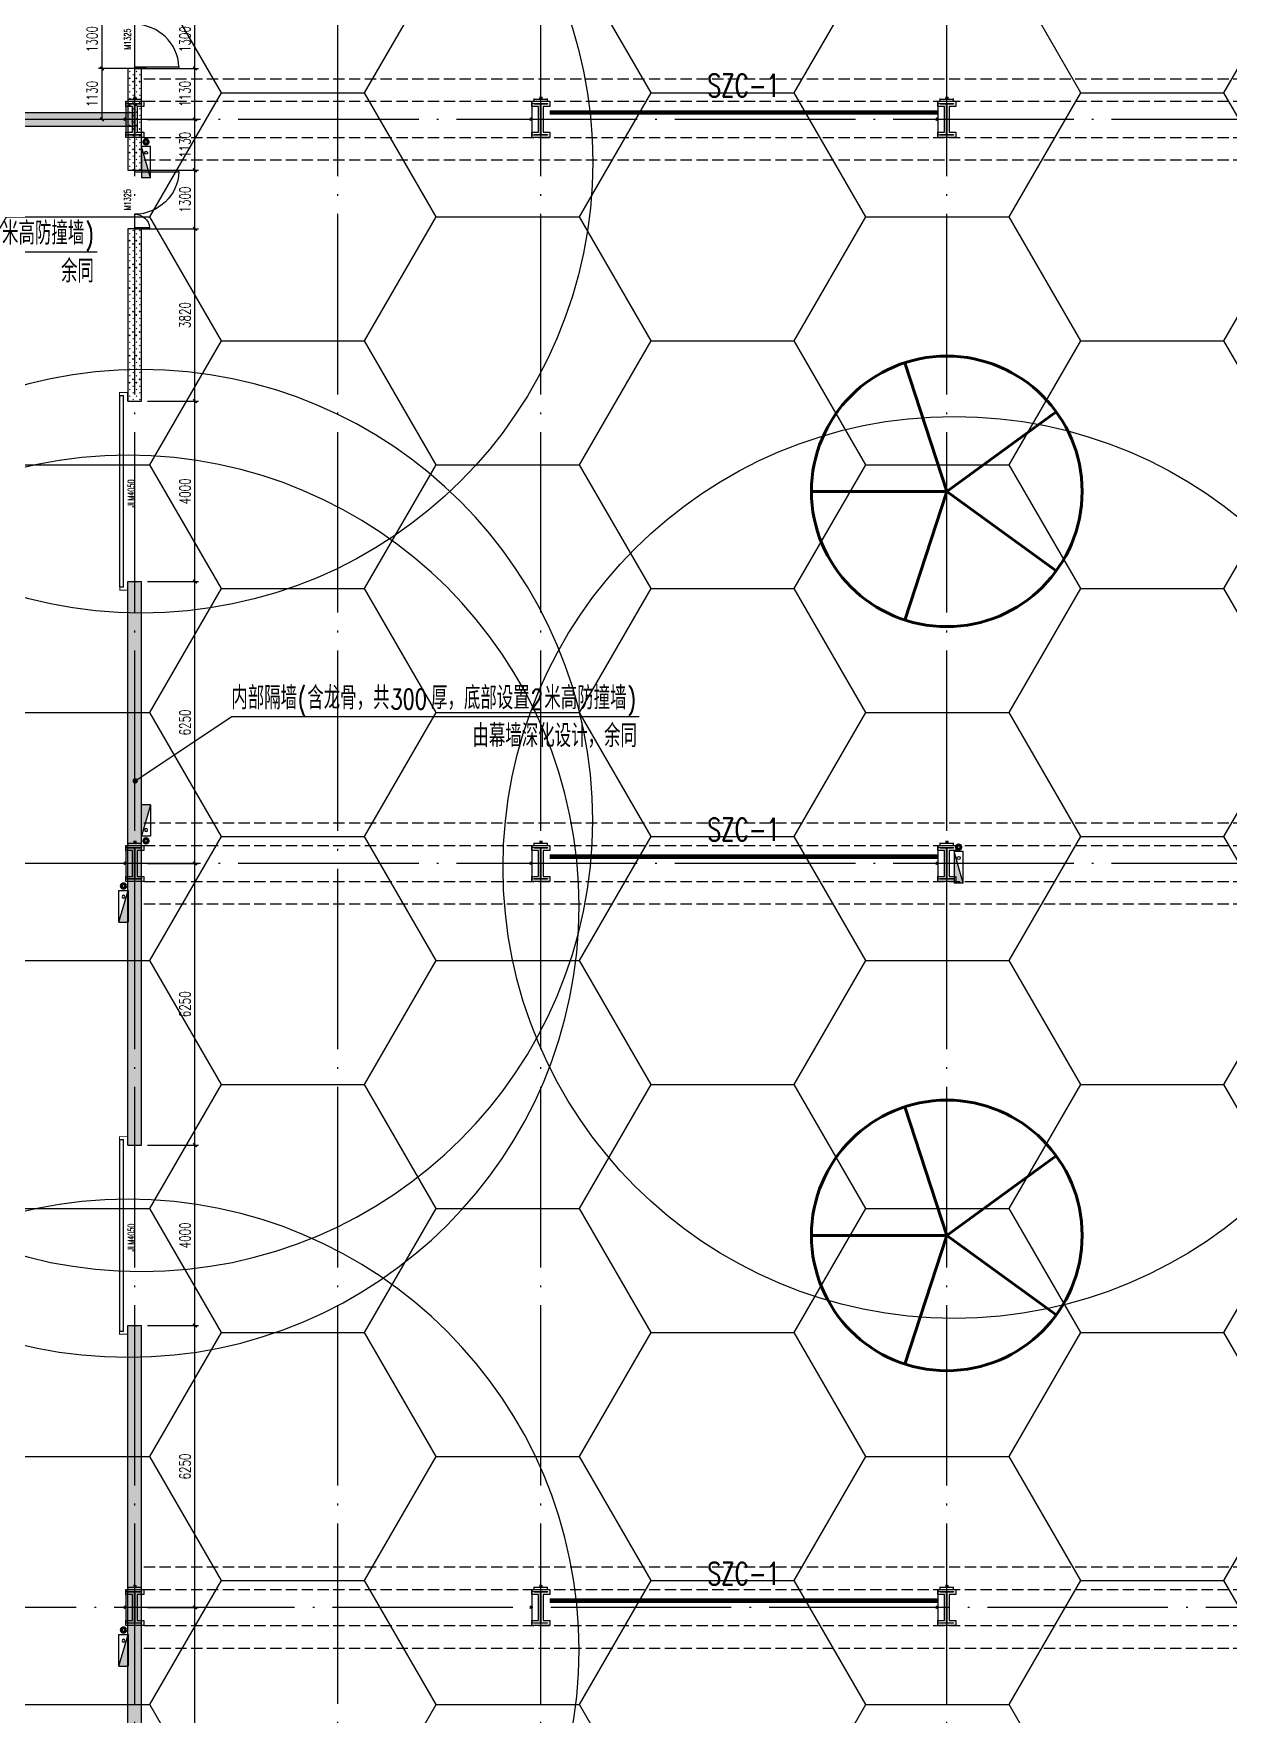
# Model space of a CAD drawing. Extents: x -821772 to -21949, y 506164 to 1049594.
# Drawn here: x -266096 to -239612, y 654198 to 691471 of the extents above; entities that cross this region are included whole.
import ezdxf
from ezdxf.enums import TextEntityAlignment as Align
from ezdxf.xclip import XClip

# ---------------------------------------------------------------- set-up
doc = ezdxf.new("R2010")
doc.units = 0
doc.header["$LTSCALE"] = 1000
doc.header["$MEASUREMENT"] = 0
doc.header["$XCLIPFRAME"] = 2
for name, pattern in [('10平面20250807_t3$0$10平面$0$DASH', [0.35, 0.25, -0.1]), ('10平面20250807_t3$0$CENTER', [2, 1.25, -0.25, 0.25, -0.25]), ('10平面20250807_t3$0$DASH', [0.35, 0.25, -0.1]), ('10平面20250807_t3$0$DOTE', [2.42, 2, -0.2, 0.02, -0.2])]:
    doc.linetypes.add(name, pattern=pattern)
doc.layers.get('Defpoints').update_dxf_attribs({"color": 210})
for name, color, linetype in [('10平面20250807_t3$0$10平面$0$WINDOW', 8, 'Continuous'), ('10平面20250807_t3$0$10平面$0$WINDOW_TEXT', 8, 'Continuous'), ('10平面20250807_t3$0$A-AXIS-DOTE', 8, '10平面20250807_t3$0$DOTE'), ('10平面20250807_t3$0$A-AXIS-DP', 8, 'Continuous'), ('10平面20250807_t3$0$A-HATCH-2', 8, 'Continuous'), ('10平面20250807_t3$0$A-LIN-V', 8, 'Continuous'), ('10平面20250807_t3$0$A-SFCE', 8, 'Continuous'), ('10平面20250807_t3$0$A-WINDOW', 8, 'Continuous'), ('10平面20250807_t3$0$AS-COLN', 8, 'Continuous'), ('10平面20250807_t3$0$AS-WALL', 8, 'Continuous'), ('10平面20250807_t3$0$DIM_SYMB', 8, 'Continuous'), ('10平面20250807_t3$0$PUB_HATCH', 8, 'Continuous'), ('10平面20250807_t3$0$PUB_TEXT', 8, 'Continuous'), ('10平面20250807_t3$0$SB_ZF消火栓', 10, 'Continuous'), ('PUB_HATCH', 8, 'Continuous')]:
    doc.layers.add(name, color=color, linetype=linetype)
doc.layers.add('10平面20250807_t3$0$A-加建区域', color=8, linetype='Continuous', plot=False)
for name, color, linetype, lineweight in [('10平面20250807_t3$0$LG-ZF消防', 1, 'Continuous', 60), ('10平面20250807_t3$0$THIN', 8, 'Continuous', 0), ('10平面20250807_t3$0$柱间支撑', 8, '10平面20250807_t3$0$CENTER', 0)]:
    doc.layers.add(name, color=color, linetype=linetype, lineweight=lineweight)
doc.styles.add('10平面20250807_t3$0$10平面$0$_TCH_WINDOW', font='SIMPLEX', dxfattribs={"height": 3.5, "bigfont": 'GBCBIG'})
doc.styles.add('10平面20250807_t3$0$_TCH_DIM', font='SIMPLEX', dxfattribs={"bigfont": 'GBCBIG'})
doc.styles.add('10平面20250807_t3$0$_TCH_DIM_T3', font='SIMPLEX', dxfattribs={"width": 0.705882, "bigfont": 'GBCBIG'})
doc.styles.add('10平面20250807_t3$0$TSSD_Rein', font='tj-romans1.shx', dxfattribs={"width": 0.7, "bigfont": 'tj-hztxt.shx'})
doc.dimstyles.new('10平面20250807_t3$0$_TCH_ARCH&&10', dxfattribs={"dimtxt": 29.75, "dimasz": 10, "dimexe": 10, "dimexo": 10, "dimgap": 12.625, "dimtad": 1, "dimdec": 0, "dimzin": 0, "dimdsep": 46, "dimtxsty": '10平面20250807_t3$0$_TCH_DIM_T3', "dimblk": '10平面20250807_t3$0$_ArchTick', "dimcen": 0.09, "dimclrt": 7, "dimazin": 2, "dimtfac": 1, "dimtdec": 0, "dimtix": 1, "dimtmove": 2, "dimatfit": 3, "dimfxl": 0, "dimtolj": 1, "dimtzin": 0, "dimarcsym": 0})
doc.dimstyles.new('10平面20250807_t3$0$_TCH_ARCH&&80', dxfattribs={"dimtxt": 238, "dimasz": 80, "dimexe": 80, "dimexo": 80, "dimgap": 101, "dimtad": 1, "dimdec": 0, "dimzin": 0, "dimdsep": 46, "dimtxsty": '10平面20250807_t3$0$_TCH_DIM_T3', "dimblk": '10平面20250807_t3$0$_ArchTick', "dimcen": 0.09, "dimclrt": 7, "dimazin": 2, "dimtfac": 1, "dimtdec": 0, "dimtix": 1, "dimtmove": 2, "dimatfit": 3, "dimfxl": 0, "dimtolj": 1, "dimtzin": 0, "dimarcsym": 0})
pattern_1 = [(45, (25.49, 21.51), (-75.000002, 75.000002), [24, -82.06602]), (135, (192.46, 21.51), (-75.000002, -75.000002), [24, -82.06602])]

# ---------------------------------------------------------------- blocks, each defined once
blk = doc.blocks.new('10平面20250807_t3$0$dote')
at = {"layer": '10平面20250807_t3$0$A-AXIS-DOTE', "ltscale": 2}
for p, q in [((-43117.8, -169748.9), (-43117.8, -75950)), ((-38617.8, -169748.9), (-38617.8, -75950)), ((-34117.8, -169748.9), (-34117.8, -75950)), ((-25117.8, -169748.9), (-25117.8, -75950)), ((98696.4, -115250), (-75513.6, -115250)), ((98696.4, -131750), (-75513.6, -131750)), ((100786.4, -148250), (-75513.6, -148250))]:
    blk.add_line(p, q, dxfattribs=at)
blk = doc.blocks.new('10平面20250807_t3$0$_ArchTick')
at = {"color": 0, "linetype": 'ByBlock', "const_width": 0.4}
blk.add_lwpolyline([(-0.5, -0.5), (0.5, 0.5)], dxfattribs=at)
blk = doc.blocks.new('*D10488')
at = {"layer": '10平面20250807_t3$0$A-AXIS-DP', "color": 0, "lineweight": -2}
for p, q in [((-195790, 766880), (-195790, 766929)), ((-195790, 766919), (-195490, 766919)), ((-195490, 766880), (-195490, 766929))]:
    blk.add_line(p, q, dxfattribs=at)
at = {"layer": 'Defpoints', "color": 0}
for p in [(-195790, 766870), (-195490, 766919), (-195490, 766870)]:
    blk.add_point(p, dxfattribs=at)
at = {"layer": '10平面20250807_t3$0$A-AXIS-DP', "color": 0, "lineweight": -2, "xscale": 10, "yscale": 10, "zscale": 10, "rotation": 180}
blk.add_blockref('10平面20250807_t3$0$_ArchTick', (-195790, 766919), dxfattribs=at)
at = {"layer": '10平面20250807_t3$0$A-AXIS-DP', "color": 0, "lineweight": -2, "xscale": 10, "yscale": 10, "zscale": 10}
blk.add_blockref('10平面20250807_t3$0$_ArchTick', (-195490, 766919), dxfattribs=at)
at = {"layer": '10平面20250807_t3$0$A-AXIS-DP', "color": 7, "insert": (-195640, 766946), "char_height": 29.8, "attachment_point": 5, "style": '10平面20250807_t3$0$_TCH_DIM_T3'}
blk.add_mtext('\\A1;300', dxfattribs=at)
blk = doc.blocks.new('*D10489')
at = {"layer": '10平面20250807_t3$0$A-AXIS-DP', "color": 0, "lineweight": -2}
for p, q in [((-195800, 766820), (-195841, 766820)), ((-195831, 766120), (-195831, 766820)), ((-195800, 766120), (-195841, 766120))]:
    blk.add_line(p, q, dxfattribs=at)
at = {"layer": 'Defpoints', "color": 0}
for p in [(-195831, 766820), (-195790, 766820), (-195790, 766120)]:
    blk.add_point(p, dxfattribs=at)
at = {"layer": '10平面20250807_t3$0$A-AXIS-DP', "color": 0, "lineweight": -2, "xscale": 10, "yscale": 10, "zscale": 10}
for p, rotation in [((-195831, 766820), 90), ((-195831, 766120), 270)]:
    blk.add_blockref('10平面20250807_t3$0$_ArchTick', p, dxfattribs=dict(at, rotation=rotation))
at = {"layer": '10平面20250807_t3$0$A-AXIS-DP', "color": 7, "insert": (-195859, 766470), "char_height": 29.8, "attachment_point": 5, "rotation": 90, "style": '10平面20250807_t3$0$_TCH_DIM_T3'}
blk.add_mtext('\\A1;700', dxfattribs=at)
blk = doc.blocks.new('10平面20250807_t3$0$w42343')
at = {"layer": '10平面20250807_t3$0$A-HATCH-2', "linetype": '10平面20250807_t3$0$DASH'}
for p, q in [((-263654.2, 690470), (-128354.2, 690470)), ((-263654.2, 689970), (-128354.2, 689970)), ((-263654.2, 689170), (-128354.2, 689170)), ((-263654.2, 688670), (-128354.2, 688670)), ((-263654.2, 673970), (-128354.2, 673970)), ((-263654.2, 673470), (-128354.2, 673470)), ((-263654.2, 672670), (-128354.2, 672670)), ((-263654.2, 672170), (-128354.2, 672170)), ((-263654.2, 657470), (-128354.2, 657470)), ((-263654.2, 656970), (-128354.2, 656970)), ((-263654.2, 656170), (-128354.2, 656170)), ((-263654.2, 655670), (-128354.2, 655670))]:
    blk.add_line(p, q, dxfattribs=at)
blk = doc.blocks.new('10平面20250807_t3$0$w4324324')
at = {"layer": '10平面20250807_t3$0$A-HATCH-2', "lineweight": 60}
for q in [(-1694760, 686605), (-1697614, 684532), (-1691907, 684532), (-1696524, 681178), (-1692997, 681178)]:
    blk.add_line((-1694760, 683605), q, dxfattribs=at)
blk.add_circle((-1694760, 683605), 3000, dxfattribs=at)
blk = doc.blocks.new('10平面20250807_t3$0$ner546')
at = {"layer": '10平面20250807_t3$0$A-LIN-V'}
for p in [(581780, 43256), (598280, 43256)]:
    blk.add_blockref('10平面20250807_t3$0$w4324324', p, dxfattribs=at)
blk = doc.blocks.new('10平面20250807_t3$0$23124232432')
at = {"layer": '10平面20250807_t3$0$柱间支撑', "const_width": 100}
for points in [[(-246054, 689720), (-254654, 689720)], [(-246054, 673220), (-254654, 673220)], [(-246054, 656720), (-254654, 656720)]]:
    blk.add_lwpolyline(points, dxfattribs=at)
at = {"layer": '10平面20250807_t3$0$THIN', "style": '10平面20250807_t3$0$TSSD_Rein', "width": 0.7}
for p in [(-250354, 689920), (-250354, 673420), (-250354, 656920)]:
    blk.add_text('SZC-1', height=500, dxfattribs=at).set_placement(p, align=Align.BOTTOM_CENTER)
blk = doc.blocks.new('10平面20250807_t3$0$3333')
at = {"layer": '10平面20250807_t3$0$A-SFCE', "const_width": 20}
blk.add_lwpolyline([(-227064, 766320), (-227064, 766510), (-227244, 766510), (-227244, 766320)], dxfattribs=at)
blk = doc.blocks.new('10平面20250807_t3$0$34242343243')
at = {"layer": '10平面20250807_t3$0$A-LIN-V'}
blk.add_line((-263604, 690700), (-263704, 690700), dxfattribs=at)
at = {"layer": '10平面20250807_t3$0$A-SFCE'}
for p in [(-36950, -83000), (-36950, -99500)]:
    blk.add_blockref('10平面20250807_t3$0$3333', p, dxfattribs=at)
at = {"layer": '10平面20250807_t3$0$A-SFCE', "xscale": -1, "rotation": 180}
for p in [(-36940, 1445640), (-36950, 1429140)]:
    blk.add_blockref('10平面20250807_t3$0$3333', p, dxfattribs=at)
blk = doc.blocks.new('10平面20250807_t3$0$DOOR2DLIB$SYSLIB$00000123')
at = {"color": 0}
for p, q in [((0.475, -0.001), (0.475, 0.752)), ((0.475, 0.752), (0.5, 0.752)), ((0.5, -0.001), (0.5, 0.752)), ((-0.5, 0), (-0.5, 0.252)), ((-0.475, 0.252), (-0.5, 0.252)), ((-0.475, 0), (-0.475, 0.252)), ((-0.475, 0), (-0.5, 0)), ((0.475, -0.001), (0.5, -0.001))]:
    blk.add_line(p, q, dxfattribs=at)
for centre, radius, start, end in [((0.505, -0.002), 0.755, 92.2493, 179.7238), ((-0.501, 0.003), 0.251, 359.7899, 84.0974)]:
    blk.add_arc(centre, radius, start, end, dxfattribs=at)
blk = doc.blocks.new('10平面20250807_t3$0$10平面$0$$DorLib2D$00000126')
at = {"color": 0, "linetype": 'Continuous'}
for p, q in [((-0.532, 0.5), (-0.532, 0.9)), ((0.532, 0.9), (0.532, 0.5))]:
    blk.add_line(p, q, dxfattribs=at)
at = {"color": 0, "linetype": '10平面20250807_t3$0$10平面$0$DASH'}
for p, q in [((-0.532, 0.9), (0.532, 0.9)), ((-0.532, 0.5), (0.532, 0.5))]:
    blk.add_line(p, q, dxfattribs=at)
blk = doc.blocks.new('10平面20250807_t3$0$423432433333')
at = {"layer": '10平面20250807_t3$0$PUB_HATCH'}
h = blk.add_hatch(dxfattribs=at)
h.set_pattern_fill('石膏板', color=256, scale=30, style=0)
h.set_pattern_definition(pattern_1)
h.paths.add_polyline_path([(-261010, 688490), (-261010, 690750), (-261310, 690750), (-261310, 688490)])
h = blk.add_hatch(dxfattribs=at)
h.set_pattern_fill('石膏板', color=256, scale=30, style=0)
h.set_pattern_definition(pattern_1)
h.paths.add_polyline_path([(-261010, 683370), (-261010, 687190), (-261310, 687190), (-261310, 683370)])
h = blk.add_hatch(dxfattribs=at)
h.set_pattern_fill('石膏板', color=256, scale=30, style=0)
h.set_pattern_definition(pattern_1)
h.paths.add_polyline_path([(-261010, 666870), (-261010, 679370), (-261310, 679370), (-261310, 666870)])
h = blk.add_hatch(dxfattribs=at)
h.set_pattern_fill('石膏板', color=256, scale=30, style=0)
h.set_pattern_definition(pattern_1)
h.paths.add_polyline_path([(-261010, 650370), (-261010, 662870), (-261310, 662870), (-261310, 650370)])
at = {"layer": '10平面20250807_t3$0$AS-WALL'}
for p, q in [((-261010, 690750), (-261310, 690750)), ((-261310, 690750), (-261310, 688490)), ((-261010, 688490), (-261010, 690750)), ((-261310, 688490), (-261010, 688490)), ((-261010, 687190), (-261310, 687190)), ((-261310, 687190), (-261310, 683370)), ((-261010, 683370), (-261010, 687190)), ((-261310, 683370), (-261010, 683370)), ((-261310, 666870), (-261310, 679370)), ((-261310, 679370), (-261010, 679370)), ((-261010, 666870), (-261010, 679370)), ((-261310, 666870), (-261010, 666870)), ((-261310, 650370), (-261310, 662870)), ((-261310, 662870), (-261010, 662870)), ((-261010, 650370), (-261010, 662870))]:
    blk.add_line(p, q, dxfattribs=at)
at = {"layer": '10平面20250807_t3$0$10平面$0$WINDOW'}
ref = blk.add_blockref('10平面20250807_t3$0$DOOR2DLIB$SYSLIB$00000123', (-261160, 691400), dxfattribs=dict(at, xscale=-1300, yscale=-1300, zscale=300, rotation=90.00000000093488))
ref.add_attrib('A', 'M1325', (-261247, 691165), dxfattribs={"layer": '10平面20250807_t3$0$10平面$0$WINDOW_TEXT', "ltscale": 500, "height": 148.8, "rotation": 90, "style": '10平面20250807_t3$0$10平面$0$_TCH_WINDOW', "width": 0.705882})
ref = blk.add_blockref('10平面20250807_t3$0$DOOR2DLIB$SYSLIB$00000123', (-261160, 687840), dxfattribs=dict(at, xscale=1300, yscale=-1300, zscale=300, rotation=90.00000000093488))
ref.add_attrib('A', 'M1325', (-261247, 687605), dxfattribs={"layer": '10平面20250807_t3$0$10平面$0$WINDOW_TEXT', "ltscale": 500, "height": 148.8, "rotation": 90, "style": '10平面20250807_t3$0$10平面$0$_TCH_WINDOW', "width": 0.705882})
ref = blk.add_blockref('10平面20250807_t3$0$10平面$0$$DorLib2D$00000126', (-261310, 681370), dxfattribs=dict(at, xscale=-4000, yscale=-200, zscale=200, rotation=269.9999999997814))
ref.add_attrib('A', 'JLM4050', (-261166, 681016), dxfattribs={"layer": '10平面20250807_t3$0$10平面$0$WINDOW_TEXT', "ltscale": 500, "height": 148.8, "rotation": 90, "style": '10平面20250807_t3$0$10平面$0$_TCH_WINDOW', "width": 0.705882})
ref = blk.add_blockref('10平面20250807_t3$0$10平面$0$$DorLib2D$00000126', (-261310, 664870), dxfattribs=dict(at, xscale=-4000, yscale=-200, zscale=200, rotation=269.9999999997814))
ref.add_attrib('A', 'JLM4050', (-261166, 664516), dxfattribs={"layer": '10平面20250807_t3$0$10平面$0$WINDOW_TEXT', "ltscale": 500, "height": 148.8, "rotation": 90, "style": '10平面20250807_t3$0$10平面$0$_TCH_WINDOW', "width": 0.705882})
blk = doc.blocks.new('10平面20250807_t3$0$A$C5D961328')
at = {"layer": '10平面20250807_t3$0$SB_ZF消火栓'}
blk.add_hatch(color=256, dxfattribs=at).paths.add_polyline_path([(0, 40), (700, 40), (700, 240)])
at = {"layer": '10平面20250807_t3$0$A-LIN-V', "ltscale": 500}
blk.add_circle((350, 40), 10001, dxfattribs=at)
at = {"layer": '10平面20250807_t3$0$SB_ZF消火栓'}
for p, q in [((700, 240), (0, 240)), ((0, 240), (0, 40)), ((700, 240), (0, 40)), ((0, 40), (700, 40)), ((700, 240), (700, 40))]:
    blk.add_line(p, q, dxfattribs=at)
at = {"layer": '10平面20250807_t3$0$SB_ZF消火栓', "color": 1}
blk.add_circle((140, 140), 32.5, dxfattribs=at)
blk = doc.blocks.new('10平面20250807_t3$0$43242343')
at = {"layer": '10平面20250807_t3$0$LG-ZF消防', "linetype": 'Continuous'}
for centre in [(-263604, 689070), (-263604, 673570), (-245590, 673430), (-264104, 672570), (-264104, 656070)]:
    blk.add_circle(centre, 50, dxfattribs=at)
blk = doc.blocks.new('10平面20250807_t3$0$234243242332')
at = {"layer": '10平面20250807_t3$0$LG-ZF消防', "linetype": 'Continuous'}
blk.add_blockref('10平面20250807_t3$0$43242343', (0, 0), dxfattribs=at)
at = {"layer": '10平面20250807_t3$0$SB_ZF消火栓', "rotation": 270}
for p in [(-263744, 688970), (-245730, 673330)]:
    blk.add_blockref('10平面20250807_t3$0$A$C5D961328', p, dxfattribs=at)
at = {"layer": '10平面20250807_t3$0$SB_ZF消火栓', "xscale": -1}
for p, rotation in [((-263744, 673670), 270), ((-263964, 672470), 89.99999999999997), ((-263964, 655970), 89.99999999999997)]:
    blk.add_blockref('10平面20250807_t3$0$A$C5D961328', p, dxfattribs=dict(at, rotation=rotation))
blk = doc.blocks.new('*D11943')
at = {"layer": '10平面20250807_t3$0$A-AXIS-DP', "color": 0, "lineweight": -2}
for p, q in [((-263574, 692000), (-262440, 692000)), ((-262520, 690700), (-262520, 692000)), ((-263574, 690700), (-262440, 690700))]:
    blk.add_line(p, q, dxfattribs=at)
at = {"layer": 'Defpoints', "color": 0}
for p in [(-263654, 692000), (-262520, 692000), (-263654, 690700)]:
    blk.add_point(p, dxfattribs=at)
at = {"layer": '10平面20250807_t3$0$A-AXIS-DP', "color": 0, "lineweight": -2, "xscale": 80, "yscale": 80, "zscale": 80}
for p, rotation in [((-262520, 692000), 90), ((-262520, 690700), 270)]:
    blk.add_blockref('10平面20250807_t3$0$_ArchTick', p, dxfattribs=dict(at, rotation=rotation))
at = {"layer": '10平面20250807_t3$0$A-AXIS-DP', "color": 7, "insert": (-262740, 691350), "char_height": 238, "attachment_point": 5, "rotation": 90, "style": '10平面20250807_t3$0$_TCH_DIM_T3'}
blk.add_mtext('\\A1;1300', dxfattribs=at)
blk = doc.blocks.new('*D11944')
at = {"layer": '10平面20250807_t3$0$A-AXIS-DP', "color": 0, "lineweight": -2}
for p, q in [((-263574, 690700), (-262440, 690700)), ((-262520, 689570), (-262520, 690700)), ((-263574, 689570), (-262440, 689570))]:
    blk.add_line(p, q, dxfattribs=at)
at = {"layer": 'Defpoints', "color": 0}
for p in [(-263654, 690700), (-262520, 690700), (-263654, 689570)]:
    blk.add_point(p, dxfattribs=at)
at = {"layer": '10平面20250807_t3$0$A-AXIS-DP', "color": 0, "lineweight": -2, "xscale": 80, "yscale": 80, "zscale": 80}
for p, rotation in [((-262520, 690700), 90), ((-262520, 689570), 270)]:
    blk.add_blockref('10平面20250807_t3$0$_ArchTick', p, dxfattribs=dict(at, rotation=rotation))
at = {"layer": '10平面20250807_t3$0$A-AXIS-DP', "color": 7, "insert": (-262740, 690135), "char_height": 238, "attachment_point": 5, "rotation": 90, "style": '10平面20250807_t3$0$_TCH_DIM_T3'}
blk.add_mtext('\\A1;1130', dxfattribs=at)
blk = doc.blocks.new('*D11945')
at = {"layer": '10平面20250807_t3$0$A-AXIS-DP', "color": 0, "lineweight": -2}
for p, q in [((-263574, 689570), (-262440, 689570)), ((-262520, 688440), (-262520, 689570)), ((-263574, 688440), (-262440, 688440))]:
    blk.add_line(p, q, dxfattribs=at)
at = {"layer": 'Defpoints', "color": 0}
for p in [(-263654, 689570), (-262520, 689570), (-263654, 688440)]:
    blk.add_point(p, dxfattribs=at)
at = {"layer": '10平面20250807_t3$0$A-AXIS-DP', "color": 0, "lineweight": -2, "xscale": 80, "yscale": 80, "zscale": 80}
for p, rotation in [((-262520, 689570), 90), ((-262520, 688440), 270)]:
    blk.add_blockref('10平面20250807_t3$0$_ArchTick', p, dxfattribs=dict(at, rotation=rotation))
at = {"layer": '10平面20250807_t3$0$A-AXIS-DP', "color": 7, "insert": (-262740, 689005), "char_height": 238, "attachment_point": 5, "rotation": 90, "style": '10平面20250807_t3$0$_TCH_DIM_T3'}
blk.add_mtext('\\A1;1130', dxfattribs=at)
blk = doc.blocks.new('*D11946')
at = {"layer": '10平面20250807_t3$0$A-AXIS-DP', "color": 0, "lineweight": -2}
for p, q in [((-263574, 688440), (-262440, 688440)), ((-262520, 687140), (-262520, 688440)), ((-263574, 687140), (-262440, 687140))]:
    blk.add_line(p, q, dxfattribs=at)
at = {"layer": 'Defpoints', "color": 0}
for p in [(-263654, 688440), (-262520, 688440), (-263654, 687140)]:
    blk.add_point(p, dxfattribs=at)
at = {"layer": '10平面20250807_t3$0$A-AXIS-DP', "color": 0, "lineweight": -2, "xscale": 80, "yscale": 80, "zscale": 80}
for p, rotation in [((-262520, 688440), 90), ((-262520, 687140), 270)]:
    blk.add_blockref('10平面20250807_t3$0$_ArchTick', p, dxfattribs=dict(at, rotation=rotation))
at = {"layer": '10平面20250807_t3$0$A-AXIS-DP', "color": 7, "insert": (-262740, 687790), "char_height": 238, "attachment_point": 5, "rotation": 90, "style": '10平面20250807_t3$0$_TCH_DIM_T3'}
blk.add_mtext('\\A1;1300', dxfattribs=at)
blk = doc.blocks.new('*D11947')
at = {"layer": '10平面20250807_t3$0$A-AXIS-DP', "color": 0, "lineweight": -2}
for p, q in [((-263574, 687140), (-262440, 687140)), ((-262520, 683320), (-262520, 687140)), ((-263574, 683320), (-262440, 683320))]:
    blk.add_line(p, q, dxfattribs=at)
at = {"layer": 'Defpoints', "color": 0}
for p in [(-263654, 687140), (-262520, 687140), (-263654, 683320)]:
    blk.add_point(p, dxfattribs=at)
at = {"layer": '10平面20250807_t3$0$A-AXIS-DP', "color": 0, "lineweight": -2, "xscale": 80, "yscale": 80, "zscale": 80}
for p, rotation in [((-262520, 687140), 90), ((-262520, 683320), 270)]:
    blk.add_blockref('10平面20250807_t3$0$_ArchTick', p, dxfattribs=dict(at, rotation=rotation))
at = {"layer": '10平面20250807_t3$0$A-AXIS-DP', "color": 7, "insert": (-262740, 685230), "char_height": 238, "attachment_point": 5, "rotation": 90, "style": '10平面20250807_t3$0$_TCH_DIM_T3'}
blk.add_mtext('\\A1;3820', dxfattribs=at)
blk = doc.blocks.new('*D11948')
at = {"layer": '10平面20250807_t3$0$A-AXIS-DP', "color": 0, "lineweight": -2}
for p, q in [((-263574, 683320), (-262440, 683320)), ((-262520, 679320), (-262520, 683320)), ((-263574, 679320), (-262440, 679320))]:
    blk.add_line(p, q, dxfattribs=at)
at = {"layer": 'Defpoints', "color": 0}
for p in [(-263654, 683320), (-262520, 683320), (-263654, 679320)]:
    blk.add_point(p, dxfattribs=at)
at = {"layer": '10平面20250807_t3$0$A-AXIS-DP', "color": 0, "lineweight": -2, "xscale": 80, "yscale": 80, "zscale": 80}
for p, rotation in [((-262520, 683320), 90), ((-262520, 679320), 270)]:
    blk.add_blockref('10平面20250807_t3$0$_ArchTick', p, dxfattribs=dict(at, rotation=rotation))
at = {"layer": '10平面20250807_t3$0$A-AXIS-DP', "color": 7, "insert": (-262740, 681320), "char_height": 238, "attachment_point": 5, "rotation": 90, "style": '10平面20250807_t3$0$_TCH_DIM_T3'}
blk.add_mtext('\\A1;4000', dxfattribs=at)
blk = doc.blocks.new('*D11949')
at = {"layer": '10平面20250807_t3$0$A-AXIS-DP', "color": 0, "lineweight": -2}
for p, q in [((-263574, 679320), (-262440, 679320)), ((-262520, 673070), (-262520, 679320)), ((-263574, 673070), (-262440, 673070))]:
    blk.add_line(p, q, dxfattribs=at)
at = {"layer": 'Defpoints', "color": 0}
for p in [(-263654, 679320), (-262520, 679320), (-263654, 673070)]:
    blk.add_point(p, dxfattribs=at)
at = {"layer": '10平面20250807_t3$0$A-AXIS-DP', "color": 0, "lineweight": -2, "xscale": 80, "yscale": 80, "zscale": 80}
for p, rotation in [((-262520, 679320), 90), ((-262520, 673070), 270)]:
    blk.add_blockref('10平面20250807_t3$0$_ArchTick', p, dxfattribs=dict(at, rotation=rotation))
at = {"layer": '10平面20250807_t3$0$A-AXIS-DP', "color": 7, "insert": (-262740, 676195), "char_height": 238, "attachment_point": 5, "rotation": 90, "style": '10平面20250807_t3$0$_TCH_DIM_T3'}
blk.add_mtext('\\A1;6250', dxfattribs=at)
blk = doc.blocks.new('*D11950')
at = {"layer": '10平面20250807_t3$0$A-AXIS-DP', "color": 0, "lineweight": -2}
for p, q in [((-263574, 673070), (-262440, 673070)), ((-262520, 666820), (-262520, 673070)), ((-263574, 666820), (-262440, 666820))]:
    blk.add_line(p, q, dxfattribs=at)
at = {"layer": 'Defpoints', "color": 0}
for p in [(-263654, 673070), (-262520, 673070), (-263654, 666820)]:
    blk.add_point(p, dxfattribs=at)
at = {"layer": '10平面20250807_t3$0$A-AXIS-DP', "color": 0, "lineweight": -2, "xscale": 80, "yscale": 80, "zscale": 80}
for p, rotation in [((-262520, 673070), 90), ((-262520, 666820), 270)]:
    blk.add_blockref('10平面20250807_t3$0$_ArchTick', p, dxfattribs=dict(at, rotation=rotation))
at = {"layer": '10平面20250807_t3$0$A-AXIS-DP', "color": 7, "insert": (-262740, 669945), "char_height": 238, "attachment_point": 5, "rotation": 90, "style": '10平面20250807_t3$0$_TCH_DIM_T3'}
blk.add_mtext('\\A1;6250', dxfattribs=at)
blk = doc.blocks.new('*D11951')
at = {"layer": '10平面20250807_t3$0$A-AXIS-DP', "color": 0, "lineweight": -2}
for p, q in [((-263574, 666820), (-262440, 666820)), ((-262520, 662820), (-262520, 666820)), ((-263574, 662820), (-262440, 662820))]:
    blk.add_line(p, q, dxfattribs=at)
at = {"layer": 'Defpoints', "color": 0}
for p in [(-263654, 666820), (-262520, 666820), (-263654, 662820)]:
    blk.add_point(p, dxfattribs=at)
at = {"layer": '10平面20250807_t3$0$A-AXIS-DP', "color": 0, "lineweight": -2, "xscale": 80, "yscale": 80, "zscale": 80}
for p, rotation in [((-262520, 666820), 90), ((-262520, 662820), 270)]:
    blk.add_blockref('10平面20250807_t3$0$_ArchTick', p, dxfattribs=dict(at, rotation=rotation))
at = {"layer": '10平面20250807_t3$0$A-AXIS-DP', "color": 7, "insert": (-262740, 664820), "char_height": 238, "attachment_point": 5, "rotation": 90, "style": '10平面20250807_t3$0$_TCH_DIM_T3'}
blk.add_mtext('\\A1;4000', dxfattribs=at)
blk = doc.blocks.new('*D11952')
at = {"layer": '10平面20250807_t3$0$A-AXIS-DP', "color": 0, "lineweight": -2}
for p, q in [((-263574, 662820), (-262440, 662820)), ((-262520, 656570), (-262520, 662820)), ((-263574, 656570), (-262440, 656570))]:
    blk.add_line(p, q, dxfattribs=at)
at = {"layer": 'Defpoints', "color": 0}
for p in [(-263654, 662820), (-262520, 662820), (-263654, 656570)]:
    blk.add_point(p, dxfattribs=at)
at = {"layer": '10平面20250807_t3$0$A-AXIS-DP', "color": 0, "lineweight": -2, "xscale": 80, "yscale": 80, "zscale": 80}
for p, rotation in [((-262520, 662820), 90), ((-262520, 656570), 270)]:
    blk.add_blockref('10平面20250807_t3$0$_ArchTick', p, dxfattribs=dict(at, rotation=rotation))
at = {"layer": '10平面20250807_t3$0$A-AXIS-DP', "color": 7, "insert": (-262740, 659695), "char_height": 238, "attachment_point": 5, "rotation": 90, "style": '10平面20250807_t3$0$_TCH_DIM_T3'}
blk.add_mtext('\\A1;6250', dxfattribs=at)
blk = doc.blocks.new('*D11953')
at = {"layer": '10平面20250807_t3$0$A-AXIS-DP', "color": 0, "lineweight": -2}
for p, q in [((-263574, 656570), (-262440, 656570)), ((-262520, 650320), (-262520, 656570)), ((-263574, 650320), (-262440, 650320))]:
    blk.add_line(p, q, dxfattribs=at)
at = {"layer": 'Defpoints', "color": 0}
for p in [(-263654, 656570), (-262520, 656570), (-263654, 650320)]:
    blk.add_point(p, dxfattribs=at)
at = {"layer": '10平面20250807_t3$0$A-AXIS-DP', "color": 0, "lineweight": -2, "xscale": 80, "yscale": 80, "zscale": 80}
for p, rotation in [((-262520, 656570), 90), ((-262520, 650320), 270)]:
    blk.add_blockref('10平面20250807_t3$0$_ArchTick', p, dxfattribs=dict(at, rotation=rotation))
at = {"layer": '10平面20250807_t3$0$A-AXIS-DP', "color": 7, "insert": (-262740, 653445), "char_height": 238, "attachment_point": 5, "rotation": 90, "style": '10平面20250807_t3$0$_TCH_DIM_T3'}
blk.add_mtext('\\A1;6250', dxfattribs=at)
blk = doc.blocks.new('*D11958')
at = {"layer": '10平面20250807_t3$0$A-AXIS-DP', "color": 0, "lineweight": -2}
for p, q in [((-263934, 690700), (-264660, 690700)), ((-264580, 689570), (-264580, 690700)), ((-263934, 689570), (-264660, 689570))]:
    blk.add_line(p, q, dxfattribs=at)
at = {"layer": 'Defpoints', "color": 0}
for p in [(-264580, 690700), (-263854, 690700), (-263854, 689570)]:
    blk.add_point(p, dxfattribs=at)
at = {"layer": '10平面20250807_t3$0$A-AXIS-DP', "color": 0, "lineweight": -2, "xscale": 80, "yscale": 80, "zscale": 80}
for p, rotation in [((-264580, 690700), 90), ((-264580, 689570), 270)]:
    blk.add_blockref('10平面20250807_t3$0$_ArchTick', p, dxfattribs=dict(at, rotation=rotation))
at = {"layer": '10平面20250807_t3$0$A-AXIS-DP', "color": 7, "insert": (-264800, 690135), "char_height": 238, "attachment_point": 5, "rotation": 90, "style": '10平面20250807_t3$0$_TCH_DIM_T3'}
blk.add_mtext('\\A1;1130', dxfattribs=at)
blk = doc.blocks.new('*D11959')
at = {"layer": '10平面20250807_t3$0$A-AXIS-DP', "color": 0, "lineweight": -2}
for p, q in [((-263934, 692000), (-264660, 692000)), ((-264580, 690700), (-264580, 692000)), ((-263934, 690700), (-264660, 690700))]:
    blk.add_line(p, q, dxfattribs=at)
at = {"layer": 'Defpoints', "color": 0}
for p in [(-264580, 692000), (-263854, 692000), (-263854, 690700)]:
    blk.add_point(p, dxfattribs=at)
at = {"layer": '10平面20250807_t3$0$A-AXIS-DP', "color": 0, "lineweight": -2, "xscale": 80, "yscale": 80, "zscale": 80}
for p, rotation in [((-264580, 692000), 90), ((-264580, 690700), 270)]:
    blk.add_blockref('10平面20250807_t3$0$_ArchTick', p, dxfattribs=dict(at, rotation=rotation))
at = {"layer": '10平面20250807_t3$0$A-AXIS-DP', "color": 7, "insert": (-264800, 691350), "char_height": 238, "attachment_point": 5, "rotation": 90, "style": '10平面20250807_t3$0$_TCH_DIM_T3'}
blk.add_mtext('\\A1;1300', dxfattribs=at)
blk = doc.blocks.new('10平面20250807_t3$0$nt66')
at = {"layer": '10平面20250807_t3$0$A-HATCH-2'}
blk.add_lwpolyline([(-195840, 766870), (-195440, 766870), (-195440, 766758), (-195586, 766758), (-195586, 766182), (-195440, 766182), (-195440, 766070), (-195840, 766070), (-195840, 766182), (-195694, 766182), (-195694, 766758), (-195840, 766758)], close=True, dxfattribs=at)
at = {"layer": '10平面20250807_t3$0$AS-COLN'}
blk.add_lwpolyline([(-195790, 766820), (-195490, 766820), (-195490, 766808), (-195636, 766808), (-195636, 766132), (-195490, 766132), (-195490, 766120), (-195790, 766120), (-195790, 766132), (-195644, 766132), (-195644, 766808), (-195790, 766808)], close=True, dxfattribs=at)
at = {"layer": '10平面20250807_t3$0$A-AXIS-DP'}
for p1, p2, distance, picture, middle in [((-195790, 766120), (-195790, 766820), 41.2, '*D10489', (-195858.7, 766470)), ((-195790, 766870), (-195490, 766870), 48.8, '*D10488', (-195640, 766946.2))]:
    dim = blk.add_aligned_dim(p1=p1, p2=p2, distance=distance, dimstyle='10平面20250807_t3$0$_TCH_ARCH&&10', dxfattribs=at)
    dim.commit()
    dim.dimension.update_dxf_attribs({"geometry": picture, "text_midpoint": middle})
blk = doc.blocks.new('10平面20250807_t3$0$33333')
for p in [(-68214, -76900), (-59214, -76900), (-50214, -76900), (-68214, -93400), (-59214, -93400), (-50214, -93400), (-68214, -109900), (-59214, -109900), (-50214, -109900)]:
    blk.add_blockref('10平面20250807_t3$0$nt66', p)
blk = doc.blocks.new('10平面20250807_t3')
at = {"layer": '10平面20250807_t3$0$PUB_HATCH'}
h = blk.add_hatch(dxfattribs=at)
h.set_pattern_fill('石膏板', color=256, scale=30, style=0)
h.set_pattern_definition(pattern_1)
h.paths.add_polyline_path([(-275133.2, 689720), (-275230.5, 689420), (-263854.2, 689420), (-263854.2, 689720)])
at = {"layer": '10平面20250807_t3$0$AS-WALL'}
for p, q in [((-275133.2, 689720), (-263854.2, 689720)), ((-263854.2, 689720), (-263854.2, 689420)), ((-275230.5, 689420), (-263854.2, 689420))]:
    blk.add_line(p, q, dxfattribs=at)
at = {"layer": '10平面20250807_t3$0$DIM_SYMB'}
for p, q in [((-273881.1, 686635.2), (-264690, 686635.2)), ((-263844.2, 674900), (-261704.2, 676330)), ((-263844.2, 674900), (-261704.2, 676330)), ((-261704.2, 676330), (-252670, 676330))]:
    blk.add_line(p, q, dxfattribs=at)
at = {"layer": '10平面20250807_t3$0$DIM_SYMB', "const_width": 60}
blk.add_lwpolyline([(-263869.1, 674883.3, 1), (-263819.2, 674916.7, 1)], format="xyb", close=True, dxfattribs=at)
blk.add_lwpolyline([(-263869.1, 674883.3, 1), (-263819.2, 674916.7, 1)], format="xyb", close=True, dxfattribs=at)
at = {"layer": '10平面20250807_t3$0$A-LIN-V', "rotation": 90.00000000000001}
blk.add_blockref('10平面20250807_t3$0$ner546', (481006.5, 1777800), dxfattribs=at)
at = {"layer": '10平面20250807_t3$0$A-WINDOW'}
for name in ['10平面20250807_t3$0$33333', '10平面20250807_t3$0$w42343']:
    blk.add_blockref(name, (0, 0), dxfattribs=at)
at = {"layer": '10平面20250807_t3$0$A-加建区域'}
blk.add_blockref('10平面20250807_t3$0$423432433333', (-2694.2, -50), dxfattribs=at)
at = {"layer": '10平面20250807_t3$0$AS-WALL'}
blk.add_blockref('10平面20250807_t3$0$dote', (-220736.4, 804820), dxfattribs=at)
at = {"layer": '10平面20250807_t3$0$DIM_SYMB'}
blk.add_blockref('10平面20250807_t3$0$34242343243', (0, 0), dxfattribs=at)
at = {"layer": '10平面20250807_t3$0$SB_ZF消火栓', "linetype": 'Continuous'}
blk.add_blockref('10平面20250807_t3$0$234243242332', (0, 0), dxfattribs=at)
at = {"layer": '10平面20250807_t3$0$柱间支撑'}
blk.add_blockref('10平面20250807_t3$0$23124232432', (0, 0), dxfattribs=at)
at = {"layer": '10平面20250807_t3$0$PUB_TEXT', "style": '10平面20250807_t3$0$_TCH_DIM'}
for s, p in [('米高防撞墙', (-266795.6, 686792.7)), ('余同', (-265489.8, 685952.7)), ('内部隔墙', (-261714.8, 676487.5)), ('含龙骨，共', (-260030.4, 676487.5)), ('厚，底部设置', (-257287.3, 676487.5)), ('米高防撞墙', (-254775.6, 676487.5)), ('由幕墙深化设计，余同', (-256368.5, 675647.5))]:
    blk.add_text(s, height=506.38, dxfattribs=at).set_placement(p)
at = {"layer": '10平面20250807_t3$0$PUB_TEXT', "style": '10平面20250807_t3$0$_TCH_DIM', "width": 0.705882}
for s, height, p in [(')', 446.2, (-264952.5, 686792.7)), ('(', 446.2, (-260240.4, 676487.5)), ('300', 446.25, (-258187.3, 676487.5)), ('2', 446.2, (-255075.6, 676487.5)), (')', 446.2, (-252932.5, 676487.5))]:
    blk.add_text(s, height=height, dxfattribs=at).set_placement(p)
at = {"layer": '10平面20250807_t3$0$A-AXIS-DP'}
for p1, p2, distance, picture, middle in [((-263854.2, 690700), (-263854.2, 692000), 725.8, '*D11959', (-264800, 691350)), ((-263654.2, 690700), (-263654.2, 692000), -1134.2, '*D11943', (-262740, 691350)), ((-263854.2, 689570), (-263854.2, 690700), 725.8, '*D11958', (-264800, 690135)), ((-263654.2, 689570), (-263654.2, 690700), -1134.2, '*D11944', (-262740, 690135)), ((-263654.2, 688440), (-263654.2, 689570), -1134.2, '*D11945', (-262740, 689005)), ((-263654.2, 687140), (-263654.2, 688440), -1134.2, '*D11946', (-262740, 687790)), ((-263654.2, 683320), (-263654.2, 687140), -1134.2, '*D11947', (-262740, 685230)), ((-263654.2, 679320), (-263654.2, 683320), -1134.2, '*D11948', (-262740, 681320)), ((-263654.2, 673070), (-263654.2, 679320), -1134.2, '*D11949', (-262740, 676195)), ((-263654.2, 666820), (-263654.2, 673070), -1134.2, '*D11950', (-262740, 669945)), ((-263654.2, 662820), (-263654.2, 666820), -1134.2, '*D11951', (-262740, 664820)), ((-263654.2, 656570), (-263654.2, 662820), -1134.2, '*D11952', (-262740, 659695)), ((-263654.2, 650320), (-263654.2, 656570), -1134.2, '*D11953', (-262740, 653445))]:
    dim = blk.add_aligned_dim(p1=p1, p2=p2, distance=distance, dimstyle='10平面20250807_t3$0$_TCH_ARCH&&80', dxfattribs=at)
    dim.commit()
    dim.dimension.update_dxf_attribs({"geometry": picture, "text_midpoint": middle})

msp = doc.modelspace()

# ---------------------------------------------------------------- block references
at = {"ltscale": 100}
ref = msp.add_blockref('10平面20250807_t3', (0, 0), dxfattribs=at)
XClip(ref).set_block_clipping_path([(-386212.6353242097, 506163.79756496), (-21948.7593967821, 884998.2285294847)])

# ---------------------------------------------------------------- next in the draw order: hatches: boundary and pattern name
at = {"layer": 'PUB_HATCH', "ltscale": 5000}
h = msp.add_hatch(dxfattribs=at)
h.set_pattern_fill('HONEY', color=8, scale=2000)
h.set_pattern_definition([(0, (0, 0), (4762.5, 2749.63), [3175, -6350]), (120, (0, 0), (-4762.499, 2749.631), [3175, -6350]), (60, (0, 0), (0.0006, 5499.261), [-6350, 3175])])
h.paths.add_polyline_path([(-198854.2, 639470), (-198854.2, 639970), (-200254.2, 639970), (-200254.2, 639470), (-252854.2, 639470), (-252854.2, 639970), (-254254.2, 639970), (-254254.2, 639470), (-286054.2, 639470), (-286054.2, 657033.3), (-264595.3, 723170), (-254254.2, 723170), (-254254.2, 722670), (-252854.2, 722670), (-252854.2, 723170), (-200254.2, 723170), (-200254.2, 722670), (-198854.2, 722670), (-198854.2, 723170), (-146254.2, 723170), (-146254.2, 722670), (-144854.2, 722670), (-144854.2, 723170), (-128054.2, 723170), (-128054.2, 639470), (-144854.2, 639470), (-144854.2, 639970), (-146254.2, 639970), (-146254.2, 639470)])

doc.saveas('drawing.dxf')
